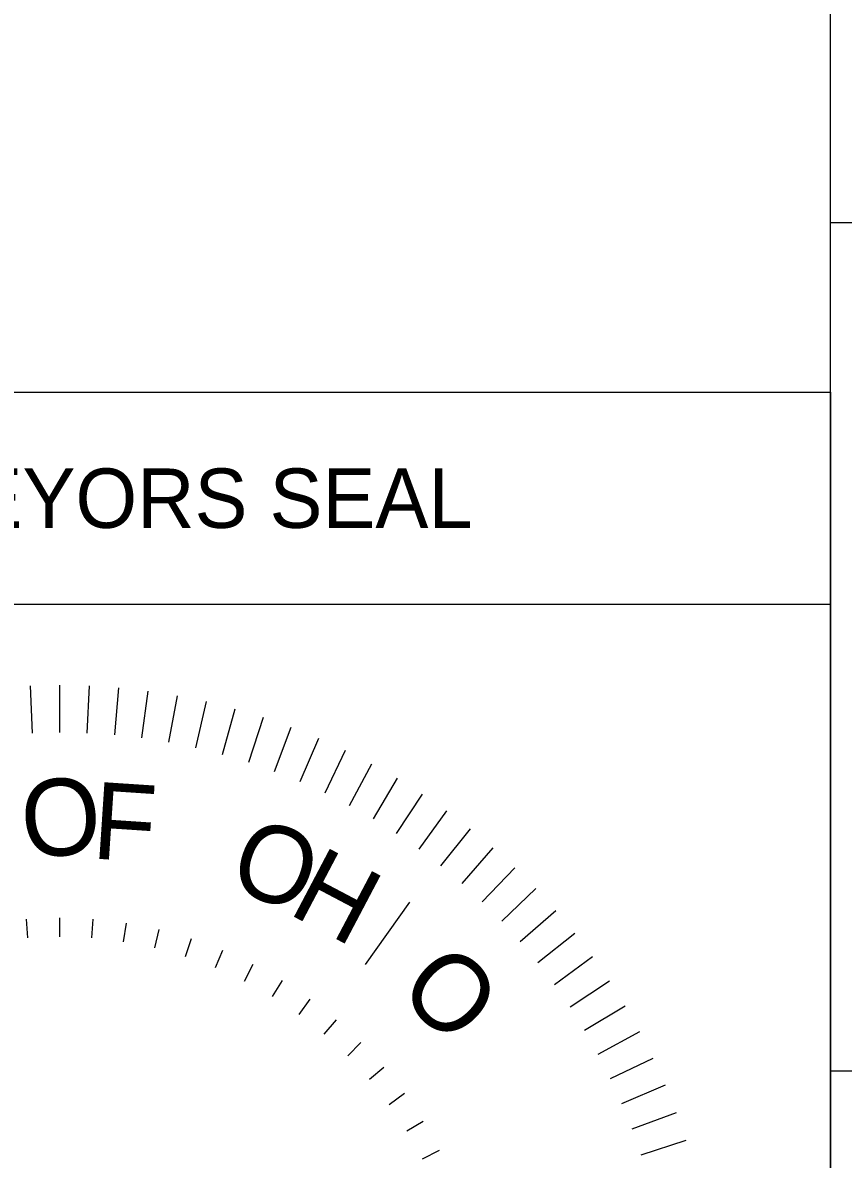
# Model space of a CAD drawing. Extents: x 0 to 34, y 0 to 23.3.
# Drawn here: x 30.095 to 32.03, y 2.792 to 5.471 of the extents above; entities that cross this region are included whole.
import ezdxf

# ---------------------------------------------------------------- set-up
doc = ezdxf.new("R2010")
doc.units = 0
for name, color, linetype in [('SH_Border', 7, 'Continuous'), ('SH_Data', 7, 'Continuous'), ('SH_Text', 7, 'Continuous')]:
    doc.layers.add(name, color=color, linetype=linetype)

msp = doc.modelspace()

# ---------------------------------------------------------------- linework, layer by layer
at = {"layer": 'SH_Border'}
for p, q in [((32, 0.5), (32, 21.5)), ((32, 5), (33.5, 5)), ((32, 3), (33.5, 3))]:
    msp.add_line(p, q, dxfattribs=at)
at = {"layer": 'SH_Data'}
msp.add_line((28.4, 4.1), (32, 4.1), dxfattribs=at)
msp.add_lwpolyline([(28.4, 4.6), (32, 4.6), (32, 0.5), (28.4, 0.5)], close=True, dxfattribs=at)
at = {"layer": 'SH_Text'}
for p, q in [((30.1183, 3.7965), (30.1133, 3.9079)), ((30.1829, 3.798), (30.1829, 3.9094)), ((30.2476, 3.7965), (30.2526, 3.9079)), ((30.3122, 3.7922), (30.3222, 3.9032)), ((30.3764, 3.785), (30.3914, 3.8954)), ((30.4403, 3.7749), (30.4602, 3.8845)), ((30.5037, 3.7619), (30.5285, 3.8706)), ((30.5664, 3.7461), (30.5961, 3.8535)), ((30.6284, 3.7275), (30.6628, 3.8335)), ((30.6895, 3.7061), (30.7286, 3.8105)), ((30.7495, 3.6821), (30.7933, 3.7846)), ((30.8084, 3.6553), (30.8568, 3.7558)), ((30.866, 3.626), (30.9189, 3.7241)), ((30.9223, 3.5941), (30.9795, 3.6897)), ((30.9771, 3.5597), (31.0385, 3.6527)), ((31.0303, 3.5228), (31.0958, 3.613)), ((31.0817, 3.4836), (31.1512, 3.5708)), ((31.1314, 3.4422), (31.2047, 3.5261)), ((31.1792, 3.3986), (31.2562, 3.4791)), ((31.2249, 3.3528), (31.3055, 3.4299)), ((30.9034, 3.2508), (31.0079, 3.3979)), ((31.2686, 3.3051), (31.3525, 3.3784)), ((30.1074, 3.3135), (30.1039, 3.3578)), ((30.1827, 3.3165), (30.1827, 3.361)), ((30.258, 3.3135), (30.2615, 3.3579)), ((30.3329, 3.3047), (30.3399, 3.3487)), ((30.4068, 3.29), (30.4172, 3.3333)), ((31.31, 3.2554), (31.3972, 3.3249)), ((30.4794, 3.2696), (30.4931, 3.312)), ((30.5501, 3.2436), (30.5671, 3.2847)), ((31.3492, 3.204), (31.4394, 3.2695)), ((30.6186, 3.212), (30.6388, 3.2517)), ((30.6844, 3.1752), (30.7076, 3.2132)), ((31.3861, 3.1508), (31.4791, 3.2122)), ((30.7471, 3.1334), (30.7732, 3.1694)), ((31.4205, 3.096), (31.5162, 3.1532)), ((30.8063, 3.0868), (30.8352, 3.1206)), ((31.4524, 3.0398), (31.5506, 3.0926)), ((30.8617, 3.0356), (30.8931, 3.0671)), ((31.4818, 2.9822), (31.5822, 3.0305)), ((30.9128, 2.9803), (30.9467, 3.0092)), ((30.9595, 2.9211), (30.9955, 2.9473)), ((31.5086, 2.9233), (31.6111, 2.9671)), ((31.5327, 2.8632), (31.637, 2.9024)), ((31.0014, 2.8585), (31.0394, 2.8817)), ((31.0383, 2.7927), (31.078, 2.8129)), ((31.554, 2.8022), (31.6601, 2.8366))]:
    msp.add_line(p, q, dxfattribs=at)

# ---------------------------------------------------------------- texts
at = {"layer": 'SH_Data'}
msp.add_text('SURVEYORS SEAL', height=0.14, dxfattribs=at).set_placement((29.4498, 4.28))
at = {"layer": 'SH_Text'}
for s, rotation, p in [('O', 4.2078, (30.0976, 3.5011)), ('F', 356.2078, (30.2563, 3.5011)), ('O', 340.2078, (30.5738, 3.4331)), ('H', 332.2078, (30.7174, 3.3726)), ('O', 316.2078, (30.9744, 3.1837))]:
    msp.add_text(s, height=0.1811, rotation=rotation, dxfattribs=at).set_placement(p)

doc.saveas('drawing.dxf')
